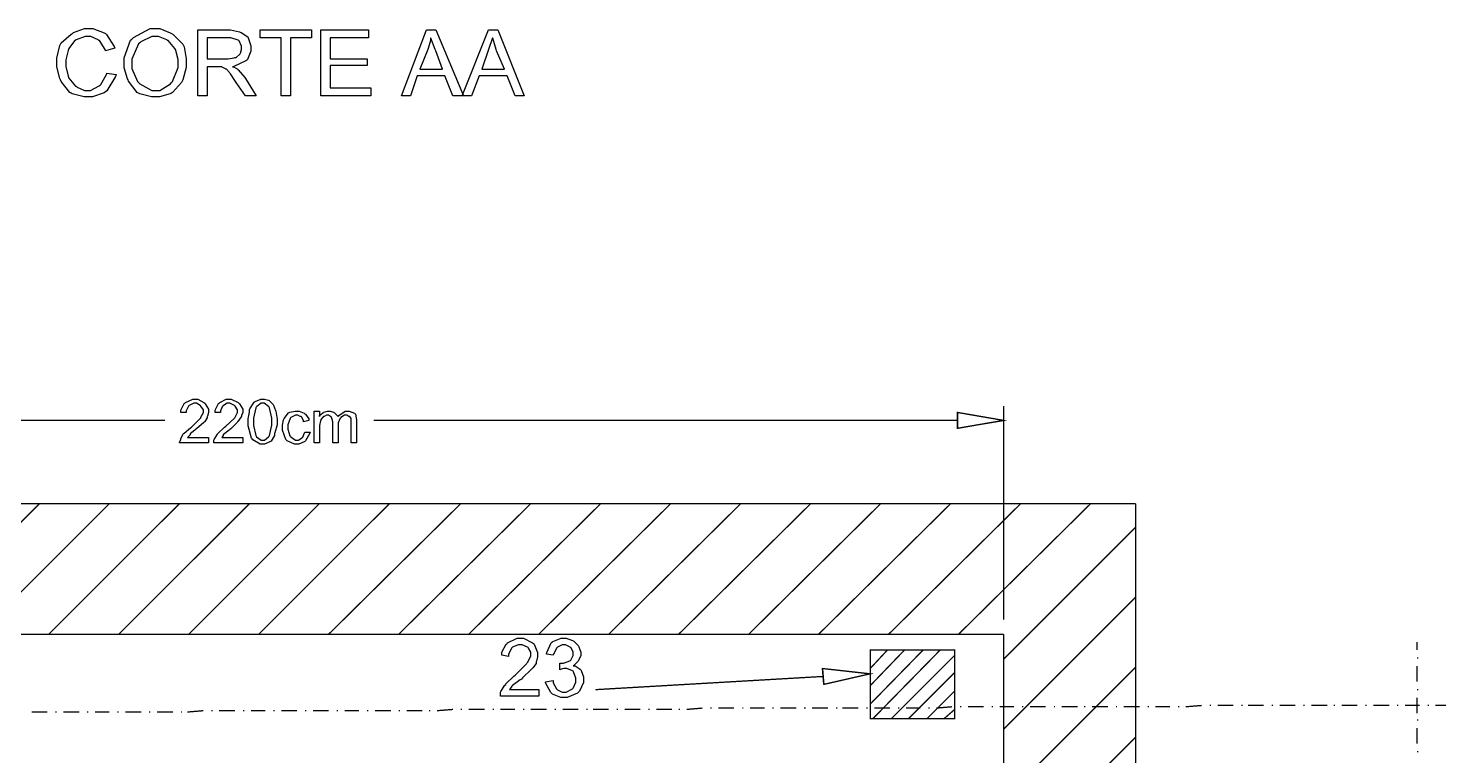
# Model space of a CAD drawing. Extents: x 219 to 1226, y 175 to 465.
# Drawn here: x 926.05 to 971.6, y 314.68 to 338.04 of the extents above; entities that cross this region are included whole.
import ezdxf

# ---------------------------------------------------------------- set-up
doc = ezdxf.new("R2010")
doc.units = 0
doc.header["$MEASUREMENT"] = 0
for name, color, linetype in [('C00-00-00-BLACK', 7, 'Continuous'), ('C00-7E-FF', 150, 'Continuous'), ('CFF-7E-00', 30, 'Continuous')]:
    doc.layers.add(name, color=color, linetype=linetype)

msp = doc.modelspace()

# ---------------------------------------------------------------- linework, layer by layer
at = {"layer": 'C00-00-00-BLACK'}
for points in [[(928.572, 336.598), (928.87, 336.556), (928.848, 336.493), (928.572, 336.038), (928.529, 336.005), (928.487, 335.974), (928.105, 335.837), (927.978, 335.837), (927.84, 335.837), (927.46, 335.943), (927.428, 335.964), (927.386, 335.986), (927.107, 336.335), (927.087, 336.387), (927.065, 336.43), (926.96, 336.81), (926.96, 336.937), (926.96, 337.086), (927.065, 337.488), (927.087, 337.529), (927.107, 337.572), (927.428, 337.85), (927.471, 337.871), (927.503, 337.903), (927.858, 338.041), (927.978, 338.041), (928.116, 338.041), (928.487, 337.893), (928.529, 337.871), (928.561, 337.839), (928.806, 337.456), (928.828, 337.402), (928.529, 337.318), (928.518, 337.361), (928.338, 337.647), (928.317, 337.656), (928.295, 337.678), (928.057, 337.784), (927.978, 337.784), (927.872, 337.784), (927.587, 337.678), (927.555, 337.656), (927.533, 337.636), (927.354, 337.393), (927.344, 337.36), (927.334, 337.328), (927.259, 337.034), (927.259, 336.937), (927.259, 336.821), (927.334, 336.503), (927.344, 336.471), (927.354, 336.439), (927.566, 336.186), (927.598, 336.175), (927.619, 336.154), (927.857, 336.048), (927.937, 336.048), (928.042, 336.048), (928.328, 336.197), (928.36, 336.217), (928.381, 336.24), (928.561, 336.556), (928.572, 336.598)], [(929.125, 336.895), (929.125, 337.097), (929.335, 337.657), (929.378, 337.699), (929.43, 337.753), (929.964, 338.041), (930.143, 338.041), (930.27, 338.041), (930.609, 337.893), (930.651, 337.871), (930.693, 337.85), (931.01, 337.531), (931.032, 337.488), (931.052, 337.446), (931.117, 337.065), (931.117, 336.937), (931.117, 336.789), (931.01, 336.387), (930.989, 336.344), (930.967, 336.303), (930.683, 335.986), (930.651, 335.964), (930.609, 335.943), (930.259, 335.837), (930.143, 335.837), (930.004, 335.837), (929.632, 335.943), (929.59, 335.964), (929.548, 335.986), (929.261, 336.345), (929.251, 336.387), (929.229, 336.419), (929.125, 336.777), (929.125, 336.895)], [(931.497, 335.878), (931.497, 337.998), (932.432, 337.998), (932.537, 337.998), (932.833, 337.925), (932.855, 337.914), (932.887, 337.904), (933.1, 337.764), (933.111, 337.741), (933.121, 337.71), (933.197, 337.48), (933.197, 337.402), (933.197, 337.307), (933.09, 337.044), (933.07, 337.022), (933.037, 337.002), (932.654, 336.821), (932.601, 336.81), (932.642, 336.81), (932.76, 336.737), (932.771, 336.726), (932.791, 336.705), (933.005, 336.461), (933.027, 336.43), (933.366, 335.878), (933.027, 335.878), (932.728, 336.301), (932.706, 336.335), (932.537, 336.577), (932.516, 336.598), (932.505, 336.62), (932.418, 336.726), (932.389, 336.726), (932.378, 336.737), (932.272, 336.8), (932.262, 336.81), (932.262, 336.81), (932.134, 336.81), (932.093, 336.81), (931.797, 336.81), (931.797, 335.878), (931.497, 335.878)], [(934.17, 335.878), (934.17, 337.741), (933.493, 337.741), (933.493, 337.998), (935.146, 337.998), (935.146, 337.741), (934.468, 337.741), (934.468, 335.878), (934.17, 335.878)], [(935.443, 335.878), (935.443, 337.998), (936.97, 337.998), (936.97, 337.741), (935.739, 337.741), (935.739, 337.063), (936.927, 337.063), (936.927, 336.853), (935.739, 336.853), (935.739, 336.133), (937.054, 336.133), (937.054, 335.878), (935.443, 335.878)], [(938.031, 335.878), (938.837, 337.998), (939.133, 337.998), (940.022, 335.878), (939.684, 335.878), (939.43, 336.514), (938.538, 336.514), (938.327, 335.878), (938.031, 335.878)], [(939.981, 335.878), (940.829, 337.998), (941.126, 337.998), (941.975, 335.878), (941.679, 335.878), (941.422, 336.514), (940.533, 336.514), (940.28, 335.878), (939.981, 335.878)], [(929.378, 336.895), (929.378, 336.748), (929.558, 336.335), (929.59, 336.301), (929.632, 336.26), (930.015, 336.048), (930.143, 336.048), (930.27, 336.048), (930.618, 336.26), (930.651, 336.301), (930.683, 336.335), (930.862, 336.786), (930.862, 336.937), (930.862, 337.043), (930.788, 337.328), (930.778, 337.36), (930.756, 337.393), (930.544, 337.647), (930.523, 337.656), (930.492, 337.678), (930.23, 337.784), (930.143, 337.784), (930.015, 337.784), (929.663, 337.604), (929.632, 337.572), (929.589, 337.54), (929.378, 337.057), (929.378, 336.895)], [(931.797, 337.063), (932.389, 337.063), (932.462, 337.063), (932.663, 337.097), (932.685, 337.106), (932.727, 337.106), (932.844, 337.212), (932.855, 337.233), (932.864, 337.244), (932.898, 337.364), (932.898, 337.402), (932.898, 337.466), (932.822, 337.636), (932.812, 337.656), (932.79, 337.667), (932.553, 337.741), (932.475, 337.741), (931.797, 337.741), (931.797, 337.063)], [(938.623, 336.726), (939.345, 336.726), (939.133, 337.318), (939.111, 337.361), (938.973, 337.721), (938.964, 337.741), (938.964, 337.647), (938.889, 337.393), (938.88, 337.36), (938.623, 336.726)], [(940.617, 336.726), (941.338, 336.726), (941.083, 337.318), (941.072, 337.361), (940.966, 337.721), (940.956, 337.741), (940.945, 337.71), (940.839, 337.393), (940.829, 337.36), (940.617, 336.726)]]:
    msp.add_lwpolyline(points, close=True, dxfattribs=at)
at = {"layer": 'C00-00-00-BLACK', "const_width": 0.0423}
for points in [[(961.61, 322.779), (905.926, 322.779)], [(922.211, 318.583), (926.41, 322.779)], [(924.46, 318.583), (928.656, 322.779)], [(926.706, 318.583), (930.905, 322.779)], [(928.955, 318.583), (933.154, 322.779)], [(931.201, 318.583), (935.4, 322.779)], [(933.45, 318.583), (937.649, 322.779)], [(935.696, 318.583), (939.938, 322.779)], [(937.945, 318.583), (942.187, 322.779)], [(940.194, 318.583), (944.433, 322.779)], [(942.441, 318.583), (946.682, 322.779)], [(944.689, 318.583), (948.931, 322.779)], [(946.936, 318.583), (951.177, 322.779)], [(949.185, 318.583), (953.426, 322.779)], [(951.431, 318.583), (955.672, 322.779)], [(953.68, 318.583), (957.921, 322.779)], [(955.926, 318.583), (960.168, 322.779)], [(961.61, 255.128), (961.61, 322.779)], [(957.369, 317.779), (961.61, 322.017)], [(957.369, 315.532), (961.61, 319.771)], [(910.167, 318.583), (957.369, 318.583)], [(957.369, 259.367), (957.369, 318.583)], [(953.085, 317.48), (953.638, 318.075)], [(953.085, 316.929), (954.188, 318.075)], [(953.085, 316.337), (954.784, 318.075)], [(953.173, 315.871), (955.333, 318.075)], [(953.765, 315.871), (955.799, 317.906)], [(970.645, 318.329), (970.645, 318.075)], [(957.369, 313.283), (961.61, 317.522)], [(970.645, 317.821), (970.687, 317.821)], [(970.645, 317.567), (970.645, 317.056)], [(954.315, 315.871), (955.799, 317.352)], [(954.91, 315.871), (955.799, 316.76)], [(970.645, 316.802), (970.687, 316.802)], [(970.645, 316.549), (970.645, 316.04)], [(926.664, 316.083), (926.157, 316.083)], [(926.919, 316.083), (926.96, 316.083)], [(927.682, 316.083), (927.172, 316.083)], [(927.937, 316.083), (927.978, 316.083)], [(928.656, 316.083), (928.19, 316.083)], [(928.912, 316.083), (928.955, 316.083)], [(929.674, 316.083), (929.167, 316.083)], [(929.928, 316.083), (929.971, 316.083)], [(930.693, 316.083), (930.186, 316.083)], [(930.948, 316.083), (930.989, 316.083)], [(931.67, 316.126), (931.158, 316.083)], [(931.923, 316.126), (931.966, 316.126)], [(932.685, 316.126), (932.177, 316.126)], [(932.939, 316.126), (932.981, 316.126)], [(933.662, 316.126), (933.197, 316.126)], [(933.916, 316.126), (933.959, 316.126)], [(934.681, 316.126), (934.17, 316.126)], [(934.934, 316.126), (934.977, 316.126)], [(935.696, 316.126), (935.188, 316.126)], [(935.953, 316.126), (935.995, 316.126)], [(936.673, 316.126), (936.208, 316.126)], [(936.927, 316.126), (936.97, 316.126)], [(937.692, 316.126), (937.181, 316.126)], [(937.945, 316.126), (937.988, 316.126)], [(938.707, 316.126), (938.199, 316.126)], [(938.922, 316.126), (938.964, 316.126)], [(939.684, 316.167), (939.176, 316.126)], [(939.938, 316.167), (939.981, 316.167)], [(940.703, 316.167), (940.194, 316.167)], [(940.956, 316.167), (940.999, 316.167)], [(941.679, 316.167), (941.21, 316.167)], [(941.933, 316.167), (941.975, 316.167)], [(942.694, 316.167), (942.187, 316.167)], [(942.949, 316.167), (942.992, 316.167)], [(943.714, 316.167), (943.205, 316.167)], [(943.967, 316.167), (944.01, 316.167)], [(944.689, 316.167), (944.18, 316.167)], [(944.943, 316.167), (944.986, 316.167)], [(945.705, 316.167), (945.198, 316.167)], [(945.963, 316.167), (946.004, 316.167)], [(946.725, 316.167), (946.216, 316.167)], [(946.936, 316.167), (946.978, 316.167)], [(947.7, 316.21), (947.191, 316.167)], [(947.954, 316.21), (947.997, 316.21)], [(948.716, 316.21), (948.209, 316.21)], [(948.974, 316.21), (949.015, 316.21)], [(949.693, 316.21), (949.227, 316.21)], [(949.947, 316.21), (949.989, 316.21)], [(950.711, 316.21), (950.202, 316.21)], [(950.965, 316.21), (951.008, 316.21)], [(951.73, 316.21), (951.22, 316.21)], [(951.985, 316.21), (952.026, 316.21)], [(952.704, 316.21), (952.196, 316.21)], [(952.958, 316.21), (953, 316.21)], [(953.722, 316.21), (953.214, 316.21)], [(953.976, 316.21), (954.019, 316.21)], [(954.7, 316.21), (954.231, 316.21)], [(954.953, 316.21), (954.996, 316.21)], [(955.715, 316.252), (955.206, 316.21)], [(955.46, 315.871), (955.799, 316.167)], [(955.969, 316.252), (956.012, 316.252)], [(956.734, 316.252), (956.225, 316.252)], [(956.987, 316.252), (957.03, 316.252)], [(957.709, 316.252), (957.242, 316.252)], [(957.964, 316.252), (958.007, 316.252)], [(958.726, 316.252), (958.218, 316.252)], [(958.983, 316.252), (959.025, 316.252)], [(959.745, 316.252), (959.236, 316.252)], [(959.957, 316.252), (959.998, 316.252)], [(960.72, 316.252), (960.21, 316.252)], [(960.975, 316.252), (961.016, 316.252)], [(961.737, 316.252), (961.229, 316.252)], [(961.994, 316.252), (962.036, 316.252)], [(962.713, 316.252), (962.247, 316.252)], [(962.968, 316.252), (963.009, 316.252)], [(963.731, 316.294), (963.221, 316.252)], [(963.986, 316.294), (964.027, 316.294)], [(964.751, 316.294), (964.24, 316.294)], [(965.005, 316.294), (965.047, 316.294)], [(965.724, 316.294), (965.217, 316.294)], [(965.977, 316.294), (966.02, 316.294)], [(966.742, 316.294), (966.235, 316.294)], [(966.997, 316.294), (967.038, 316.294)], [(967.762, 316.294), (967.251, 316.294)], [(967.973, 316.294), (968.015, 316.294)], [(968.735, 316.294), (968.226, 316.294)], [(968.991, 316.294), (969.034, 316.294)], [(969.753, 316.294), (969.246, 316.294)], [(970.008, 316.294), (970.05, 316.294)], [(970.73, 316.294), (970.262, 316.294)], [(970.984, 316.294), (971.026, 316.294)], [(971.576, 316.294), (971.237, 316.294)], [(970.645, 315.828), (970.687, 315.828)], [(957.369, 311.036), (961.61, 315.275)], [(970.645, 315.574), (970.645, 315.065)], [(970.645, 314.809), (970.687, 314.809)]]:
    msp.add_lwpolyline(points, dxfattribs=at)
msp.add_lwpolyline([(953.085, 315.871), (955.799, 315.871), (955.799, 318.075), (953.085, 318.075), (953.085, 315.871)], close=True, dxfattribs=at)
at = {"layer": 'C00-7E-FF', "const_width": 0.0423}
for points in [[(955.885, 325.706), (955.885, 325.195), (957.369, 325.45), (955.885, 325.706)], [(951.558, 317.48), (953.085, 317.311), (951.6, 316.972), (951.558, 317.48)]]:
    msp.add_lwpolyline(points, close=True, dxfattribs=at)
at = {"layer": 'C00-7E-FF'}
for points in [[(955.885, 325.706), (955.885, 325.195), (957.369, 325.45), (955.885, 325.706)], [(951.558, 317.48), (953.085, 317.311), (951.6, 316.972), (951.558, 317.48)]]:
    msp.add_lwpolyline(points, close=True, dxfattribs=at)
at = {"layer": 'C00-7E-FF', "const_width": 0.0423}
for points in [[(957.369, 319.048), (957.369, 325.917)], [(911.694, 325.45), (930.439, 325.45)], [(955.885, 325.45), (937.138, 325.45)], [(951.558, 317.225), (944.264, 316.802)]]:
    msp.add_lwpolyline(points, dxfattribs=at)
at = {"layer": 'CFF-7E-00'}
for points in [[(931.839, 324.898), (931.839, 324.729), (930.905, 324.729), (930.905, 324.751), (930.937, 324.814), (930.948, 324.814), (930.948, 324.868), (931.021, 325.004), (931.032, 325.025), (931.052, 325.036), (931.254, 325.216), (931.285, 325.237), (931.317, 325.269), (931.573, 325.513), (931.584, 325.534), (931.594, 325.555), (931.67, 325.7), (931.67, 325.748), (931.67, 325.791), (931.594, 325.907), (931.584, 325.917), (931.573, 325.928), (931.453, 326.002), (931.413, 326.002), (931.36, 326.002), (931.211, 325.928), (931.201, 325.917), (931.19, 325.907), (931.117, 325.757), (931.117, 325.706), (930.948, 325.706), (930.948, 325.78), (931.052, 325.993), (931.074, 326.002), (931.095, 326.024), (931.334, 326.129), (931.413, 326.129), (931.488, 326.129), (931.69, 326.024), (931.713, 326.002), (931.733, 325.981), (931.839, 325.808), (931.839, 325.748), (931.839, 325.706), (931.806, 325.587), (931.797, 325.576), (931.797, 325.535), (931.722, 325.418), (931.713, 325.407), (931.69, 325.386), (931.445, 325.175), (931.413, 325.153), (931.392, 325.132), (931.244, 325.021), (931.244, 324.984), (931.233, 324.974), (931.158, 324.898), (931.158, 324.898), (931.839, 324.898)], [(932.939, 324.898), (932.939, 324.729), (932.009, 324.729), (932.009, 324.751), (932.009, 324.814), (932.009, 324.814), (932.018, 324.836), (932.125, 325.004), (932.136, 325.025), (932.145, 325.036), (932.324, 325.216), (932.346, 325.237), (932.388, 325.269), (932.663, 325.513), (932.685, 325.534), (932.695, 325.555), (932.771, 325.7), (932.771, 325.748), (932.771, 325.791), (932.695, 325.907), (932.685, 325.917), (932.674, 325.928), (932.524, 326.002), (932.475, 326.002), (932.432, 326.002), (932.315, 325.928), (932.305, 325.917), (932.283, 325.907), (932.219, 325.757), (932.219, 325.706), (932.05, 325.706), (932.05, 325.78), (932.155, 325.993), (932.177, 326.002), (932.198, 326.024), (932.404, 326.129), (932.475, 326.129), (932.559, 326.129), (932.79, 326.024), (932.812, 326.002), (932.833, 325.981), (932.939, 325.808), (932.939, 325.748), (932.939, 325.706), (932.898, 325.609), (932.898, 325.576), (932.887, 325.567), (932.78, 325.418), (932.771, 325.407), (932.76, 325.386), (932.548, 325.175), (932.516, 325.153), (932.494, 325.132), (932.315, 324.995), (932.305, 324.984), (932.305, 324.963), (932.262, 324.898), (932.262, 324.898), (932.939, 324.898)], [(933.111, 325.407), (933.111, 325.503), (933.154, 325.718), (933.154, 325.79), (933.164, 325.821), (933.301, 326.035), (933.323, 326.045), (933.333, 326.056), (933.515, 326.129), (933.577, 326.129), (933.629, 326.129), (933.767, 326.097), (933.789, 326.086), (933.799, 326.076), (933.905, 325.97), (933.916, 325.959), (933.926, 325.939), (933.989, 325.771), (934, 325.748), (934, 325.748), (934.043, 325.492), (934.043, 325.407), (934.043, 325.312), (933.968, 325.047), (933.959, 325.025), (933.959, 324.962), (933.851, 324.782), (933.831, 324.772), (933.808, 324.762), (933.635, 324.687), (933.577, 324.687), (933.492, 324.687), (933.259, 324.825), (933.238, 324.857), (933.216, 324.879), (933.111, 325.276), (933.111, 325.407)], [(933.281, 325.407), (933.281, 325.291), (933.355, 324.963), (933.366, 324.941), (933.376, 324.92), (933.526, 324.814), (933.577, 324.814), (933.629, 324.814), (933.767, 324.92), (933.789, 324.941), (933.799, 324.963), (933.873, 325.296), (933.873, 325.407), (933.873, 325.524), (933.799, 325.855), (933.789, 325.875), (933.767, 325.897), (933.624, 326.002), (933.577, 326.002), (933.523, 326.002), (933.387, 325.897), (933.366, 325.875), (933.355, 325.855), (933.281, 325.52), (933.281, 325.407)], [(934.934, 325.068), (935.104, 325.068), (935.093, 325.036), (934.955, 324.793), (934.934, 324.772), (934.912, 324.762), (934.739, 324.687), (934.681, 324.687), (934.595, 324.687), (934.36, 324.793), (934.339, 324.814), (934.317, 324.836), (934.212, 325.138), (934.212, 325.237), (934.212, 325.301), (934.244, 325.47), (934.255, 325.491), (934.265, 325.513), (934.402, 325.696), (934.424, 325.706), (934.445, 325.717), (934.622, 325.748), (934.681, 325.748), (934.744, 325.748), (934.912, 325.685), (934.934, 325.663), (934.955, 325.652), (935.061, 325.5), (935.061, 325.45), (934.891, 325.407), (934.891, 325.45), (934.817, 325.567), (934.807, 325.576), (934.776, 325.576), (934.704, 325.618), (934.681, 325.618), (934.627, 325.618), (934.478, 325.544), (934.468, 325.534), (934.458, 325.513), (934.382, 325.306), (934.382, 325.237), (934.382, 325.164), (934.447, 324.952), (934.468, 324.941), (934.478, 324.92), (934.63, 324.814), (934.681, 324.814), (934.722, 324.814), (934.828, 324.889), (934.85, 324.898), (934.86, 324.909), (934.923, 325.047), (934.934, 325.068)], [(935.23, 324.729), (935.23, 325.748), (935.4, 325.748), (935.4, 325.576), (935.4, 325.609), (935.505, 325.696), (935.527, 325.706), (935.537, 325.717), (935.656, 325.748), (935.696, 325.748), (935.738, 325.748), (935.855, 325.717), (935.866, 325.706), (935.877, 325.696), (935.984, 325.587), (935.995, 325.576), (936.016, 325.609), (936.223, 325.748), (936.292, 325.748), (936.355, 325.748), (936.523, 325.685), (936.545, 325.663), (936.555, 325.652), (936.588, 325.469), (936.588, 325.407), (936.588, 324.729), (936.419, 324.729), (936.419, 325.364), (936.419, 325.396), (936.419, 325.491), (936.419, 325.491), (936.419, 325.513), (936.377, 325.576), (936.377, 325.576), (936.344, 325.576), (936.273, 325.618), (936.249, 325.618), (936.206, 325.618), (936.089, 325.544), (936.08, 325.534), (936.068, 325.524), (935.995, 325.372), (935.995, 325.321), (935.995, 324.729), (935.823, 324.729), (935.823, 325.364), (935.823, 325.407), (935.791, 325.524), (935.782, 325.534), (935.782, 325.555), (935.685, 325.618), (935.654, 325.618), (935.622, 325.618), (935.55, 325.576), (935.527, 325.576), (935.516, 325.567), (935.443, 325.48), (935.443, 325.45), (935.432, 325.44), (935.4, 325.288), (935.4, 325.237), (935.4, 324.729), (935.23, 324.729)], [(942.441, 316.802), (942.441, 316.59), (941.21, 316.59), (941.21, 316.623), (941.21, 316.695), (941.21, 316.718), (941.22, 316.74), (941.357, 316.951), (941.379, 316.972), (941.389, 316.994), (941.645, 317.236), (941.679, 317.268), (941.731, 317.311), (942.049, 317.631), (942.06, 317.651), (942.081, 317.673), (942.187, 317.88), (942.187, 317.947), (942.187, 318.001), (942.111, 318.139), (942.101, 318.16), (942.079, 318.171), (941.906, 318.244), (941.848, 318.244), (941.783, 318.244), (941.603, 318.171), (941.592, 318.16), (941.57, 318.139), (941.465, 317.932), (941.465, 317.863), (941.253, 317.906), (941.253, 318.001), (941.39, 318.266), (941.422, 318.286), (941.443, 318.308), (941.746, 318.456), (941.848, 318.456), (941.953, 318.456), (942.239, 318.308), (942.271, 318.286), (942.292, 318.266), (942.398, 317.997), (942.398, 317.906), (942.398, 317.854), (942.366, 317.716), (942.357, 317.694), (942.357, 317.642), (942.25, 317.502), (942.23, 317.48), (942.208, 317.46), (941.922, 317.184), (941.891, 317.141), (941.848, 317.12), (941.603, 316.94), (941.592, 316.929), (941.58, 316.919), (941.516, 316.813), (941.506, 316.802), (942.441, 316.802)], [(942.653, 317.056), (942.906, 317.099), (942.906, 317.026), (943.011, 316.824), (943.033, 316.802), (943.044, 316.793), (943.197, 316.718), (943.248, 316.718), (943.321, 316.718), (943.522, 316.824), (943.544, 316.845), (943.554, 316.867), (943.628, 317.041), (943.628, 317.099), (943.628, 317.173), (943.554, 317.374), (943.544, 317.395), (943.522, 317.406), (943.347, 317.48), (943.289, 317.48), (943.247, 317.48), (943.131, 317.449), (943.121, 317.438), (943.121, 317.651), (943.121, 317.651), (943.163, 317.651), (943.163, 317.651), (943.236, 317.651), (943.437, 317.727), (943.459, 317.736), (943.469, 317.748), (943.544, 317.898), (943.544, 317.947), (943.544, 318.001), (943.479, 318.15), (943.459, 318.16), (943.448, 318.171), (943.298, 318.244), (943.248, 318.244), (943.194, 318.244), (943.044, 318.171), (943.033, 318.16), (943.022, 318.15), (942.916, 317.938), (942.906, 317.906), (942.694, 317.947), (942.704, 317.99), (942.842, 318.308), (942.863, 318.329), (942.895, 318.351), (943.16, 318.456), (943.248, 318.456), (943.321, 318.456), (943.522, 318.383), (943.544, 318.372), (943.565, 318.362), (943.703, 318.224), (943.714, 318.202), (943.724, 318.182), (943.798, 318.007), (943.798, 317.947), (943.798, 317.895), (943.724, 317.759), (943.714, 317.736), (943.703, 317.716), (943.565, 317.578), (943.544, 317.567), (943.608, 317.567), (943.776, 317.46), (943.798, 317.438), (943.808, 317.417), (943.883, 317.21), (943.883, 317.141), (943.883, 317.037), (943.745, 316.75), (943.714, 316.718), (943.682, 316.687), (943.356, 316.549), (943.248, 316.549), (943.152, 316.549), (942.884, 316.655), (942.863, 316.675), (942.832, 316.707), (942.662, 317.024), (942.653, 317.056)]]:
    msp.add_lwpolyline(points, close=True, dxfattribs=at)

doc.saveas('drawing.dxf')
